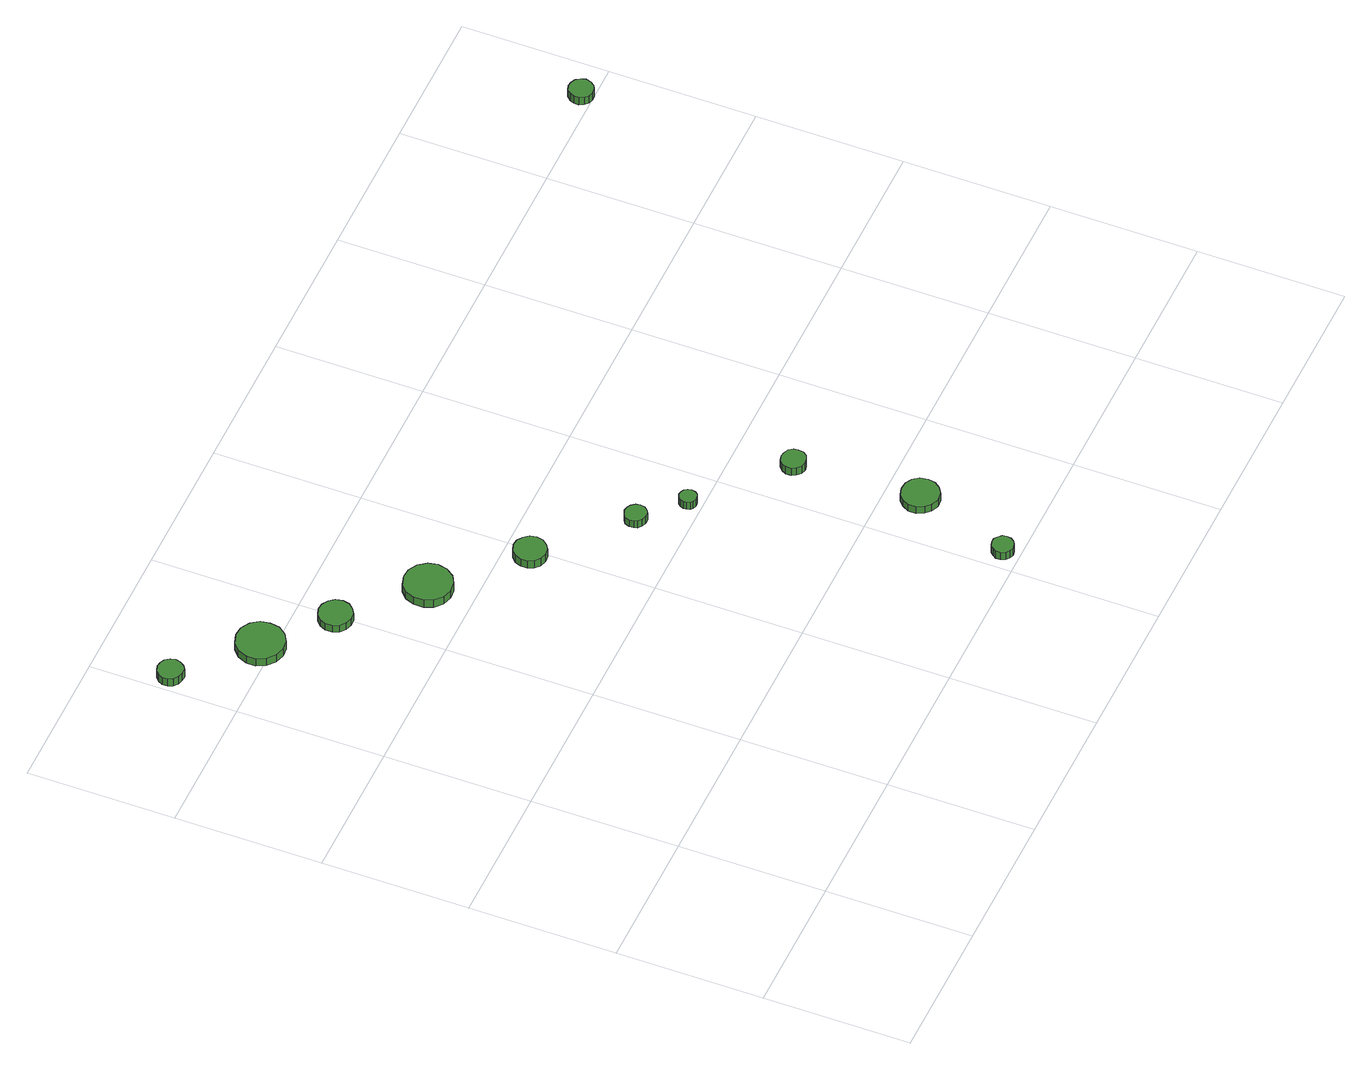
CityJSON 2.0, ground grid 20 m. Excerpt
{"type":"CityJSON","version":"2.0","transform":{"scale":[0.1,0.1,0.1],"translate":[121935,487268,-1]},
"CityObjects":{
"tree1":{"type":"SolitaryVegetationObject","attributes":{"function":"something"},"geometry":[{"type":"MultiSurface","lod":"1","boundaries":[[[0,1,2,3,4,5,6,7,8,9,10,11,12,13,14]],[[15,16,17,18,19,20,21,22,23,24,25,26,27,28,29]],[[0,29,28,1]],[[1,28,27,2]],[[2,27,26,3]],[[3,26,25,4]],[[4,25,24,5]],[[5,24,23,6]],[[6,23,22,7]],[[7,22,21,8]],[[8,21,20,9]],[[9,20,19,10]],[[10,19,18,11]],[[11,18,17,12]],[[12,17,16,13]],[[13,16,15,14]],[[14,15,29,0]]]}]},
"tree2":{"type":"SolitaryVegetationObject","attributes":{"function":"something"},"geometry":[{"type":"MultiSurface","lod":"1","boundaries":[[[30,31,32,33,34,35,36,37,38,39,40,41,42,43,44]],[[45,46,47,48,49,50,51,52,53,54,55,56,57,58,59]],[[30,59,58,31]],[[31,58,57,32]],[[32,57,56,33]],[[33,56,55,34]],[[34,55,54,35]],[[35,54,53,36]],[[36,53,52,37]],[[37,52,51,38]],[[38,51,50,39]],[[39,50,49,40]],[[40,49,48,41]],[[41,48,47,42]],[[42,47,46,43]],[[43,46,45,44]],[[44,45,59,30]]]}]},
"tree3":{"type":"SolitaryVegetationObject","attributes":{"function":"something"},"geometry":[{"type":"MultiSurface","lod":"1","boundaries":[[[60,61,62,63,64,65,66,67,68,69,70,71,72,73,74]],[[75,76,77,78,79,80,81,82,83,84,85,86,87,88,89]],[[60,89,88,61]],[[61,88,87,62]],[[62,87,86,63]],[[63,86,85,64]],[[64,85,84,65]],[[65,84,83,66]],[[66,83,82,67]],[[67,82,81,68]],[[68,81,80,69]],[[69,80,79,70]],[[70,79,78,71]],[[71,78,77,72]],[[72,77,76,73]],[[73,76,75,74]],[[74,75,89,60]]]}]},
"tree4":{"type":"SolitaryVegetationObject","attributes":{"function":"something"},"geometry":[{"type":"MultiSurface","lod":"1","boundaries":[[[90,91,92,93,94,95,96,97,98,99,100,101,102,103,104]],[[105,106,107,108,109,110,111,112,113,114,115,116,117,118,119]],[[90,119,118,91]],[[91,118,117,92]],[[92,117,116,93]],[[93,116,115,94]],[[94,115,114,95]],[[95,114,113,96]],[[96,113,112,97]],[[97,112,111,98]],[[98,111,110,99]],[[99,110,109,100]],[[100,109,108,101]],[[101,108,107,102]],[[102,107,106,103]],[[103,106,105,104]],[[104,105,119,90]]]}]},
"tree5":{"type":"SolitaryVegetationObject","attributes":{"function":"something"},"geometry":[{"type":"MultiSurface","lod":"1","boundaries":[[[120,121,122,123,124,125,126,127,128,129,130,131,132,133,134]],[[135,136,137,138,139,140,141,142,143,144,145,146,147,148,149]],[[120,149,148,121]],[[121,148,147,122]],[[122,147,146,123]],[[123,146,145,124]],[[124,145,144,125]],[[125,144,143,126]],[[126,143,142,127]],[[127,142,141,128]],[[128,141,140,129]],[[129,140,139,130]],[[130,139,138,131]],[[131,138,137,132]],[[132,137,136,133]],[[133,136,135,134]],[[134,135,149,120]]]}]},
"tree6":{"type":"SolitaryVegetationObject","attributes":{"function":"something"},"geometry":[{"type":"MultiSurface","lod":"1","boundaries":[[[150,151,152,153,154,155,156,157,158,159,160,161,162,163,164]],[[165,166,167,168,169,170,171,172,173,174,175,176,177,178,179]],[[150,179,178,151]],[[151,178,177,152]],[[152,177,176,153]],[[153,176,175,154]],[[154,175,174,155]],[[155,174,173,156]],[[156,173,172,157]],[[157,172,171,158]],[[158,171,170,159]],[[159,170,169,160]],[[160,169,168,161]],[[161,168,167,162]],[[162,167,166,163]],[[163,166,165,164]],[[164,165,179,150]]]}]},
"tree7":{"type":"SolitaryVegetationObject","attributes":{"function":"something"},"geometry":[{"type":"MultiSurface","lod":"1","boundaries":[[[180,181,182,183,184,185,186,187,188,189,190,191,192,193,194]],[[195,196,197,198,199,200,201,202,203,204,205,206,207,208,209]],[[180,209,208,181]],[[181,208,207,182]],[[182,207,206,183]],[[183,206,205,184]],[[184,205,204,185]],[[185,204,203,186]],[[186,203,202,187]],[[187,202,201,188]],[[188,201,200,189]],[[189,200,199,190]],[[190,199,198,191]],[[191,198,197,192]],[[192,197,196,193]],[[193,196,195,194]],[[194,195,209,180]]]}]},
"tree8":{"type":"SolitaryVegetationObject","attributes":{"function":"something"},"geometry":[{"type":"MultiSurface","lod":"1","boundaries":[[[210,211,212,213,214,215,216,217,218,219,220,221,222,223,224]],[[225,226,227,228,229,230,231,232,233,234,235,236,237,238,239]],[[210,239,238,211]],[[211,238,237,212]],[[212,237,236,213]],[[213,236,235,214]],[[214,235,234,215]],[[215,234,233,216]],[[216,233,232,217]],[[217,232,231,218]],[[218,231,230,219]],[[219,230,229,220]],[[220,229,228,221]],[[221,228,227,222]],[[222,227,226,223]],[[223,226,225,224]],[[224,225,239,210]]]}]},
"tree9":{"type":"SolitaryVegetationObject","attributes":{"function":"something"},"geometry":[{"type":"MultiSurface","lod":"1","boundaries":[[[240,241,242,243,244,245,246,247,248,249,250,251,252,253,254]],[[255,256,257,258,259,260,261,262,263,264,265,266,267,268,269]],[[240,269,268,241]],[[241,268,267,242]],[[242,267,266,243]],[[243,266,265,244]],[[244,265,264,245]],[[245,264,263,246]],[[246,263,262,247]],[[247,262,261,248]],[[248,261,260,249]],[[249,260,259,250]],[[250,259,258,251]],[[251,258,257,252]],[[252,257,256,253]],[[253,256,255,254]],[[254,255,269,240]]]}]},
"tree10":{"type":"SolitaryVegetationObject","attributes":{"function":"something"},"geometry":[{"type":"MultiSurface","lod":"1","boundaries":[[[270,271,272,273,274,275,276,277,278,279,280,281,282,283,284]],[[285,286,287,288,289,290,291,292,293,294,295,296,297,298,299]],[[270,299,298,271]],[[271,298,297,272]],[[272,297,296,273]],[[273,296,295,274]],[[274,295,294,275]],[[275,294,293,276]],[[276,293,292,277]],[[277,292,291,278]],[[278,291,290,279]],[[279,290,289,280]],[[280,289,288,281]],[[281,288,287,282]],[[282,287,286,283]],[[283,286,285,284]],[[284,285,299,270]]]}]},
"tree11":{"type":"SolitaryVegetationObject","attributes":{"function":"something"},"geometry":[{"type":"MultiSurface","lod":"1","boundaries":[[[300,301,302,303,304,305,306,307,308,309,310,311,312,313,314]],[[315,316,317,318,319,320,321,322,323,324,325,326,327,328,329]],[[300,329,328,301]],[[301,328,327,302]],[[302,327,326,303]],[[303,326,325,304]],[[304,325,324,305]],[[305,324,323,306]],[[306,323,322,307]],[[307,322,321,308]],[[308,321,320,309]],[[309,320,319,310]],[[310,319,318,311]],[[311,318,317,312]],[[312,317,316,313]],[[313,316,315,314]],[[314,315,329,300]]]}]}
},
"vertices":[
[39,899,27],[37,906,27],[33,912,27],[27,915,27],[20,916,27],[13,914,27],[7,909,27],[4,903,27],[4,895,27],[7,889,27],[13,884,27],[20,882,27],[27,882,27],[33,886,27],[37,892,27],[37,892,14],[33,886,14],[27,882,14],[20,882,14],[13,884,14],[7,889,14],[4,895,14],[4,903,14],[7,909,14],[13,914,14],[20,916,14],[27,915,14],[33,912,14],[37,906,14],[39,899,14],
[142,814,28],[140,827,28],[132,838,28],[120,845,28],[107,846,28],[94,842,28],[84,833,28],[78,820,28],[78,807,28],[84,795,28],[94,786,28],[107,782,28],[120,783,28],[132,790,28],[140,801,28],[140,801,15],[132,790,15],[120,783,15],[107,782,15],[94,786,15],[84,795,15],[78,807,15],[78,820,15],[84,833,15],[94,842,15],[107,846,15],[120,845,15],[132,838,15],[140,827,15],[142,814,15],
[215,746,26],[213,756,26],[207,763,26],[199,768,26],[190,769,26],[181,766,26],[174,760,26],[170,751,26],[170,742,26],[174,733,26],[181,727,26],[190,724,26],[199,725,26],[207,730,26],[213,737,26],[213,737,14],[207,730,14],[199,725,14],[190,724,14],[181,727,14],[174,733,14],[170,742,14],[170,751,14],[174,760,14],[181,766,14],[190,769,14],[199,768,14],[207,763,14],[213,756,14],[215,746,14],
[318,660,27],[315,673,27],[307,684,27],[295,691,27],[282,692,27],[269,688,27],[259,679,27],[254,667,27],[254,653,27],[259,641,27],[269,632,27],[282,628,27],[295,629,27],[307,636,27],[315,647,27],[315,647,14],[307,636,14],[295,629,14],[282,628,14],[269,632,14],[259,641,14],[254,653,14],[254,667,14],[259,679,14],[269,688,14],[282,692,14],[295,691,14],[307,684,14],[315,673,14],[318,660,14],
[411,565,26],[409,574,26],[403,581,26],[396,586,26],[387,587,26],[378,584,26],[371,578,26],[368,569,26],[368,560,26],[371,552,26],[378,546,26],[387,543,26],[396,544,26],[403,549,26],[409,556,26],[409,556,13],[403,549,13],[396,544,13],[387,543,13],[378,546,13],[371,552,13],[368,560,13],[368,569,13],[371,578,13],[378,584,13],[387,587,13],[396,586,13],[403,581,13],[409,574,13],[411,565,13],
[643,24,23],[642,30,23],[638,34,23],[633,38,23],[627,38,23],[621,36,23],[617,32,23],[614,27,23],[614,21,23],[617,15,23],[621,11,23],[627,9,23],[633,10,23],[638,13,23],[642,18,23],[642,18,10],[638,13,10],[633,10,10],[627,9,10],[621,11,10],[617,15,10],[614,21,10],[614,27,10],[617,32,10],[621,36,10],[627,38,10],[633,38,10],[638,34,10],[642,30,10],[643,24,10],
[512,467,26],[511,473,26],[507,478,26],[502,481,26],[496,482,26],[490,480,26],[485,476,26],[483,470,26],[483,464,26],[485,459,26],[490,455,26],[496,453,26],[502,453,26],[507,456,26],[511,461,26],[511,461,14],[507,456,14],[502,453,14],[496,453,14],[490,455,14],[485,459,14],[483,464,14],[483,470,14],[485,476,14],[490,480,14],[496,482,14],[502,481,14],[507,478,14],[511,473,14],[512,467,14],
[561,418,26],[560,423,26],[557,427,26],[553,429,26],[548,430,26],[543,428,26],[540,425,26],[538,420,26],[538,416,26],[540,411,26],[543,408,26],[548,406,26],[553,407,26],[557,409,26],[560,413,26],[560,413,14],[557,409,14],[553,407,14],[548,406,14],[543,408,14],[540,411,14],[538,416,14],[538,420,14],[540,425,14],[543,428,14],[548,430,14],[553,429,14],[557,427,14],[560,423,14],[561,418,14],
[693,152,26],[691,163,26],[685,171,26],[676,176,26],[665,177,26],[655,174,26],[648,167,26],[643,158,26],[643,147,26],[648,138,26],[655,131,26],[665,127,26],[676,128,26],[685,134,26],[691,142,26],[691,142,14],[685,134,14],[676,128,14],[665,127,14],[655,131,14],[648,138,14],[643,147,14],[643,158,14],[648,167,14],[655,174,14],[665,177,14],[676,176,14],[685,171,14],[691,163,14],[693,152,14],
[675,321,28],[674,327,28],[670,333,28],[663,336,28],[657,337,28],[650,335,28],[645,330,28],[642,324,28],[642,317,28],[645,311,28],[650,306,28],[657,304,28],[663,305,28],[670,308,28],[674,314,28],[674,314,15],[670,308,15],[663,305,15],[657,304,15],[650,306,15],[645,311,15],[642,317,15],[642,324,15],[645,330,15],[650,335,15],[657,337,15],[663,336,15],[670,333,15],[674,327,15],[675,321,15],
[1162,815,28],[1160,821,28],[1156,827,28],[1150,830,28],[1143,831,28],[1137,829,28],[1132,824,28],[1129,818,28],[1129,811,28],[1132,805,28],[1137,800,28],[1143,798,28],[1150,799,28],[1156,802,28],[1160,808,28],[1160,808,15],[1156,802,15],[1150,799,15],[1143,798,15],[1137,800,15],[1132,805,15],[1129,811,15],[1129,818,15],[1132,824,15],[1137,829,15],[1143,831,15],[1150,830,15],[1156,827,15],[1160,821,15],[1162,815,15]
]}
